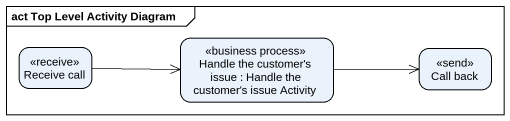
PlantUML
@startuml
mainframe act Top Level Activity Diagram
hide empty description
state "Receive call" as Receive_call <<receive>>
state "Handle the customer's issue : Handle the customer's issue Activity" as Handle_the_customer_s_issue <<business process>>
state "Call back" as Call_back <<send>>
Receive_call -right-> Handle_the_customer_s_issue
Handle_the_customer_s_issue -right-> Call_back
@enduml
